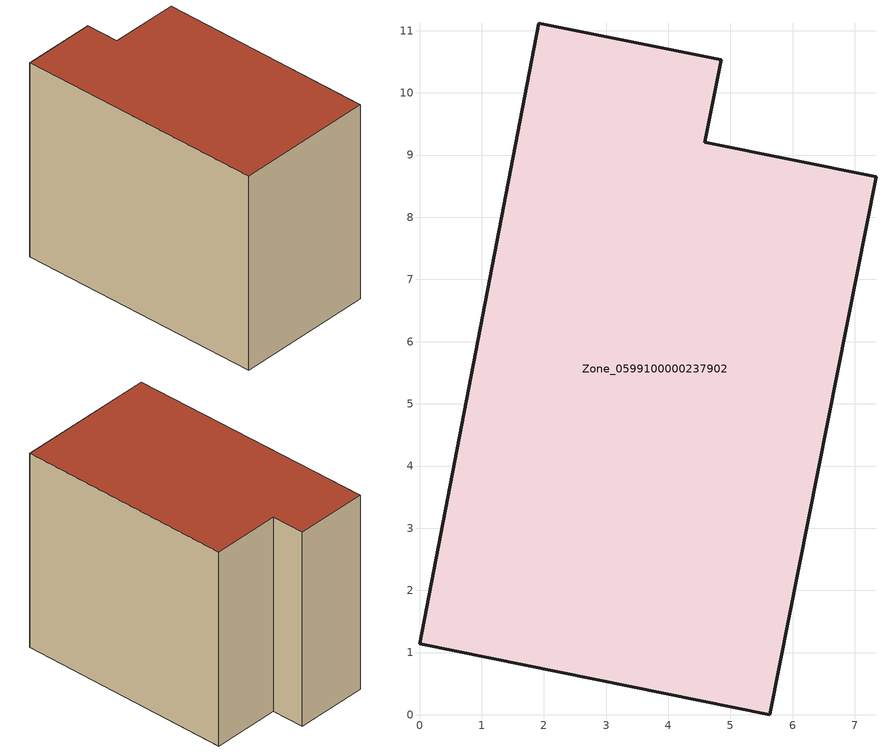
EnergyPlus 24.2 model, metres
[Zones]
Zone_0599100000237902
 floor ground (C_G): 5.63,0 0,1.14 1.92,11.12 4.85,10.53 4.59,9.21 7.34,8.65 z0
 wall outside (C_F): 4.85,10.53 1.92,11.12 0,1.14 5.63,0 7.34,8.65 4.59,9.21 4.85,10.53 z0:8.27
 roof outside (C_R): 7.34,8.65 4.59,9.21 4.85,10.53 1.92,11.12 0,1.14 5.63,0 z8.27
[BUILDING]
Pand.0599100000237902: North Axis=0; Terrain=City; Loads Convergence Tolerance Value=0.04; Temperature Convergence Tolerance Value=0.4; Solar Distribution=FullExterior; Maximum Number of Warmup Days=25; Minimum Number of Warmup Days=1
[Site:Location]
Rotterdam.The.Hague.AP_ZH_NLD Design_Conditions: Latitude=51.96; Longitude=4.45; Time Zone=1; Elevation=-4.5
[SITE:GROUNDTEMPERATURE:BUILDINGSURFACE]
18, 18, 18, 18, 18, 18, 18, 18, 18, 18, 18, 18
[MATERIAL] Thermal Absorptance=0.9; Solar Absorptance=0.7; Visible Absorptance=0.7
Name | Roughness | Thickness | Conductivity | Density | Specific Heat
G.TI.1975-1991 | MediumSmooth | 0.15 | 0.288461 | 540 | 1210
F.TI.1975-1991 | Rough | 0.3 | 0.230769 | 1920 | 840
R.TI.1975-1991 | MediumRough | 0.2 | 0.153846 | 1500 | 1000
[CONSTRUCTION]
C_G: G.TI.1975-1991
C_F: F.TI.1975-1991
C_R: R.TI.1975-1991
[ZONE]
Zone_0599100000237902: Type=1; Multiplier=1; Ceiling Height=Autocalculate; Volume=Autocalculate; Floor Area=autocalculate; Part of Total Floor Area=Yes
[ZONEINFILTRATION:DESIGNFLOWRATE]
Infil_Zone_0599100000237902: Zone or ZoneList or Space or SpaceList=Zone_0599100000237902; Schedule=AlwaysOn; Design Flow Rate Calculation Method=Flow/Area; Flow Rate per Floor Area=0.003; Constant Term Coefficient=1; Temperature Term Coefficient=0; Velocity Term Coefficient=0; Velocity Squared Term Coefficient=0
[HVACTEMPLATE:ZONE:IDEALLOADSAIRSYSTEM]
Zone_0599100000237902: Maximum Heating Supply Air Temperature=50; Minimum Cooling Supply Air Temperature=13; Maximum Heating Supply Air Humidity Ratio=0.0156; Minimum Cooling Supply Air Humidity Ratio=0.0077; Heating Limit=NoLimit; Cooling Limit=NoLimit; Dehumidification Control Type=ConstantSensibleHeatRatio; Cooling Sensible Heat Ratio=0.7; Dehumidification Setpoint=60; Humidification Control Type=None; Humidification Setpoint=30; Outdoor Air Method=None; Outdoor Air Flow Rate per Person=0.00944; Outdoor Air Flow Rate per Zone Floor Area=0; Outdoor Air Flow Rate per Zone=0; Demand Controlled Ventilation Type=None; Outdoor Air Economizer Type=NoEconomizer; Heat Recovery Type=None; Sensible Heat Recovery Effectiveness=0.7; Latent Heat Recovery Effectiveness=0.65
[ZONECONTROL:THERMOSTAT]
ThermostatControl_Zone_0599100000237902: Zone or ZoneList=Zone_0599100000237902; Control Type Schedule=DualSetpointControlType; Control 1=Thermostat_Zone_0599100000237902; Temperature Difference Between Cutout And Setpoint=0
[THERMOSTATSETPOINT:DUALSETPOINT]
Thermostat_Zone_0599100000237902: Heating Setpoint Temperature Schedule=HeatingSetpoint_Zone_0599100000237902; Cooling Setpoint Temperature Schedule=CoolingSetpoint_Zone_0599100000237902
[SCHEDULE:COMPACT]
HeatingSetpoint_Zone_0599100000237902: Through: 12/31, For: AllDays, Until: 24:00, 21
CoolingSetpoint_Zone_0599100000237902: Through: 12/31, For: AllDays, Until: 24:00, 24
DualSetpointControlType: Through: 12/31, For: AllDays, Until: 24:00, 4
AlwaysOn: Through: 12/31, For: AllDays, Until: 24:00, 1
